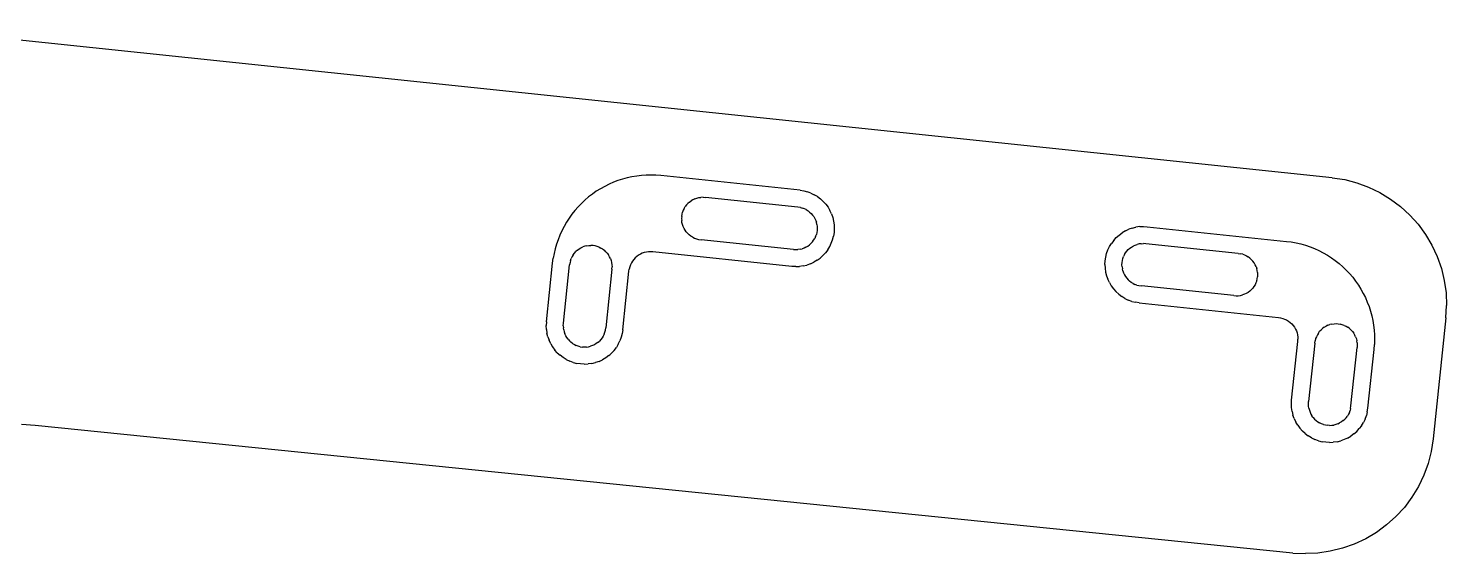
# Model space of a CAD drawing. Extents: x -45 to 62, y -48 to 31.
# Drawn here: x 45.76 to 62.41, y -1.3 to 4.88 of the extents above; entities that cross this region are included whole.
import ezdxf

# ---------------------------------------------------------------- set-up
doc = ezdxf.new("R2010")
doc.units = 0

msp = doc.modelspace()

# ---------------------------------------------------------------- linework, layer by layer
for p, q in [((61.07, 3.123), (44.345, 4.879)), ((52.525, 3.021), (52.476, 2.994)), ((52.576, 3.046), (52.525, 3.021)), ((52.628, 3.069), (52.576, 3.046)), ((52.681, 3.089), (52.628, 3.069)), ((52.735, 3.107), (52.681, 3.089)), ((52.79, 3.121), (52.735, 3.107)), ((52.845, 3.133), (52.79, 3.121)), ((52.901, 3.143), (52.845, 3.133)), ((52.957, 3.149), (52.901, 3.143)), ((53.014, 3.153), (52.957, 3.149)), ((53.07, 3.154), (53.014, 3.153)), ((53.127, 3.152), (53.07, 3.154)), ((53.184, 3.148), (53.127, 3.152)), ((54.82, 2.976), (53.184, 3.148)), ((61.07, 3.123), (61.216, 3.101)), ((61.216, 3.101), (61.358, 3.064)), ((61.358, 3.064), (61.496, 3.013)), ((61.496, 3.013), (61.629, 2.95)), ((52.293, 2.86), (52.251, 2.821)), ((52.336, 2.897), (52.293, 2.86)), ((52.381, 2.931), (52.336, 2.897)), ((52.427, 2.964), (52.381, 2.931)), ((52.476, 2.994), (52.427, 2.964)), ((53.521, 2.837), (53.503, 2.821)), ((53.521, 2.837), (53.541, 2.852)), ((53.562, 2.864), (53.541, 2.852)), ((53.584, 2.875), (53.562, 2.864)), ((53.584, 2.875), (53.608, 2.883)), ((53.608, 2.883), (53.631, 2.889)), ((53.631, 2.889), (53.656, 2.892)), ((53.68, 2.893), (53.656, 2.892)), ((53.68, 2.893), (53.71, 2.891)), ((54.794, 2.777), (53.71, 2.891)), ((54.82, 2.976), (54.863, 2.969)), ((54.863, 2.969), (54.906, 2.958)), ((54.947, 2.943), (54.906, 2.958)), ((54.947, 2.943), (54.987, 2.924)), ((55.025, 2.901), (54.987, 2.924)), ((55.025, 2.901), (55.06, 2.874)), ((55.093, 2.844), (55.06, 2.874)), ((55.093, 2.844), (55.122, 2.812)), ((61.629, 2.95), (61.755, 2.873)), ((61.755, 2.873), (61.872, 2.785)), ((52.14, 2.693), (52.107, 2.647)), ((52.175, 2.738), (52.14, 2.693)), ((52.212, 2.78), (52.175, 2.738)), ((52.251, 2.821), (52.212, 2.78)), ((53.43, 2.669), (53.429, 2.645)), ((53.43, 2.669), (53.434, 2.694)), ((53.434, 2.694), (53.44, 2.717)), ((53.448, 2.74), (53.44, 2.717)), ((53.459, 2.762), (53.448, 2.74)), ((53.459, 2.762), (53.472, 2.783)), ((53.486, 2.803), (53.472, 2.783)), ((53.503, 2.821), (53.486, 2.803)), ((54.823, 2.773), (54.794, 2.777)), ((54.823, 2.773), (54.847, 2.767)), ((54.87, 2.758), (54.847, 2.767)), ((54.892, 2.748), (54.87, 2.758)), ((54.892, 2.748), (54.913, 2.735)), ((54.913, 2.735), (54.932, 2.72)), ((54.932, 2.72), (54.95, 2.704)), ((54.95, 2.704), (54.967, 2.685)), ((54.967, 2.685), (54.981, 2.666)), ((54.981, 2.666), (54.994, 2.645)), ((55.122, 2.812), (55.148, 2.776)), ((55.148, 2.776), (55.171, 2.738)), ((55.189, 2.698), (55.171, 2.738)), ((55.189, 2.698), (55.204, 2.656)), ((61.872, 2.785), (61.981, 2.685)), ((61.981, 2.685), (62.079, 2.576)), ((52.022, 2.5), (51.999, 2.448)), ((52.048, 2.55), (52.022, 2.5)), ((52.076, 2.599), (52.048, 2.55)), ((52.107, 2.647), (52.076, 2.599)), ((53.429, 2.645), (53.43, 2.62)), ((53.433, 2.596), (53.43, 2.62)), ((53.439, 2.572), (53.433, 2.596)), ((53.447, 2.549), (53.439, 2.572)), ((53.457, 2.527), (53.447, 2.549)), ((53.47, 2.506), (53.457, 2.527)), ((53.484, 2.486), (53.47, 2.506)), ((54.994, 2.645), (55.004, 2.622)), ((55.004, 2.622), (55.012, 2.599)), ((55.018, 2.575), (55.012, 2.599)), ((55.021, 2.502), (55.017, 2.478)), ((55.018, 2.575), (55.021, 2.551)), ((55.021, 2.551), (55.022, 2.527)), ((55.022, 2.527), (55.021, 2.502)), ((55.204, 2.656), (55.214, 2.613)), ((55.214, 2.613), (55.221, 2.569)), ((55.222, 2.525), (55.22, 2.481)), ((55.221, 2.569), (55.222, 2.525)), ((58.641, 2.498), (58.681, 2.517)), ((58.722, 2.531), (58.681, 2.517)), ((58.722, 2.531), (58.765, 2.542)), ((58.809, 2.548), (58.765, 2.542)), ((58.809, 2.548), (58.853, 2.55)), ((58.853, 2.55), (58.897, 2.547)), ((58.897, 2.547), (60.533, 2.375)), ((62.079, 2.576), (62.166, 2.457)), ((51.96, 2.342), (51.944, 2.287)), ((51.978, 2.395), (51.96, 2.342)), ((51.999, 2.448), (51.978, 2.395)), ((53.501, 2.468), (53.484, 2.486)), ((53.519, 2.451), (53.501, 2.468)), ((53.538, 2.437), (53.519, 2.451)), ((53.559, 2.424), (53.538, 2.437)), ((53.559, 2.424), (53.581, 2.413)), ((53.581, 2.413), (53.604, 2.405)), ((53.604, 2.405), (53.628, 2.399)), ((53.628, 2.399), (53.657, 2.394)), ((54.741, 2.28), (53.657, 2.394)), ((54.91, 2.32), (54.93, 2.334)), ((54.93, 2.334), (54.948, 2.351)), ((54.948, 2.351), (54.965, 2.369)), ((54.965, 2.369), (54.979, 2.388)), ((54.979, 2.388), (54.992, 2.409)), ((55.003, 2.431), (54.992, 2.409)), ((55.003, 2.431), (55.011, 2.454)), ((55.017, 2.478), (55.011, 2.454)), ((55.168, 2.314), (55.187, 2.353)), ((55.187, 2.353), (55.202, 2.395)), ((55.202, 2.395), (55.213, 2.438)), ((55.22, 2.481), (55.213, 2.438)), ((58.455, 2.314), (58.478, 2.352)), ((58.504, 2.387), (58.478, 2.352)), ((58.504, 2.387), (58.534, 2.42)), ((58.534, 2.42), (58.567, 2.449)), ((58.567, 2.449), (58.602, 2.476)), ((58.641, 2.498), (58.602, 2.476)), ((58.756, 2.331), (58.779, 2.339)), ((58.803, 2.345), (58.779, 2.339)), ((58.827, 2.348), (58.803, 2.345)), ((58.827, 2.348), (58.852, 2.349)), ((58.881, 2.348), (58.852, 2.349)), ((59.965, 2.234), (58.881, 2.348)), ((60.533, 2.375), (60.589, 2.368)), ((60.589, 2.368), (60.645, 2.358)), ((60.645, 2.358), (60.7, 2.345)), ((60.7, 2.345), (60.755, 2.33)), ((62.166, 2.457), (62.241, 2.33)), ((51.914, 2.12), (51.921, 2.176)), ((51.932, 2.232), (51.921, 2.176)), ((51.944, 2.287), (51.932, 2.232)), ((52.124, 2.152), (52.132, 2.175)), ((52.143, 2.197), (52.132, 2.175)), ((52.155, 2.218), (52.143, 2.197)), ((52.155, 2.218), (52.17, 2.237)), ((52.17, 2.237), (52.187, 2.256)), ((52.205, 2.272), (52.187, 2.256)), ((52.205, 2.272), (52.225, 2.286)), ((52.225, 2.286), (52.246, 2.299)), ((52.246, 2.299), (52.268, 2.309)), ((52.291, 2.317), (52.268, 2.309)), ((52.315, 2.323), (52.291, 2.317)), ((52.315, 2.323), (52.339, 2.327)), ((52.339, 2.327), (52.364, 2.328)), ((52.388, 2.326), (52.364, 2.328)), ((52.413, 2.322), (52.388, 2.326)), ((52.436, 2.316), (52.413, 2.322)), ((52.459, 2.308), (52.436, 2.316)), ((52.459, 2.308), (52.481, 2.297)), ((52.502, 2.285), (52.481, 2.297)), ((52.502, 2.285), (52.522, 2.27)), ((52.54, 2.253), (52.522, 2.27)), ((52.54, 2.253), (52.556, 2.235)), ((52.556, 2.235), (52.571, 2.215)), ((52.583, 2.194), (52.571, 2.215)), ((52.594, 2.172), (52.583, 2.194)), ((52.594, 2.172), (52.602, 2.149)), ((52.884, 2.181), (52.867, 2.162)), ((52.902, 2.197), (52.884, 2.181)), ((52.923, 2.212), (52.902, 2.197)), ((52.944, 2.225), (52.923, 2.212)), ((52.967, 2.235), (52.944, 2.225)), ((52.99, 2.244), (52.967, 2.235)), ((53.015, 2.25), (52.99, 2.244)), ((53.039, 2.253), (53.015, 2.25)), ((53.064, 2.254), (53.039, 2.253)), ((53.089, 2.253), (53.064, 2.254)), ((54.725, 2.081), (53.089, 2.253)), ((54.741, 2.28), (54.771, 2.279)), ((54.771, 2.279), (54.795, 2.28)), ((54.82, 2.283), (54.795, 2.28)), ((54.82, 2.283), (54.843, 2.289)), ((54.867, 2.297), (54.843, 2.289)), ((54.889, 2.307), (54.867, 2.297)), ((54.889, 2.307), (54.91, 2.32)), ((55.02, 2.153), (55.056, 2.179)), ((55.056, 2.179), (55.089, 2.208)), ((55.089, 2.208), (55.118, 2.241)), ((55.145, 2.276), (55.118, 2.241)), ((55.145, 2.276), (55.168, 2.314)), ((58.403, 2.147), (58.409, 2.19)), ((58.409, 2.19), (58.42, 2.233)), ((58.42, 2.233), (58.435, 2.275)), ((58.435, 2.275), (58.455, 2.314)), ((58.605, 2.15), (58.612, 2.174)), ((58.612, 2.174), (58.62, 2.197)), ((58.631, 2.219), (58.62, 2.197)), ((58.631, 2.219), (58.643, 2.24)), ((58.643, 2.24), (58.658, 2.259)), ((58.658, 2.259), (58.675, 2.278)), ((58.675, 2.278), (58.693, 2.294)), ((58.693, 2.294), (58.713, 2.308)), ((58.713, 2.308), (58.734, 2.321)), ((58.734, 2.321), (58.756, 2.331)), ((59.965, 2.234), (59.994, 2.229)), ((60.018, 2.223), (59.994, 2.229)), ((60.018, 2.223), (60.041, 2.215)), ((60.041, 2.215), (60.063, 2.204)), ((60.063, 2.204), (60.084, 2.192)), ((60.104, 2.177), (60.084, 2.192)), ((60.122, 2.16), (60.104, 2.177)), ((60.755, 2.33), (60.809, 2.312)), ((60.809, 2.312), (60.861, 2.291)), ((60.861, 2.291), (60.913, 2.268)), ((60.913, 2.268), (60.963, 2.242)), ((60.963, 2.242), (61.013, 2.213)), ((61.013, 2.213), (61.06, 2.183)), ((61.06, 2.183), (61.106, 2.15)), ((62.241, 2.33), (62.303, 2.197)), ((62.303, 2.197), (62.352, 2.058)), ((51.842, 1.429), (51.914, 2.12)), ((52.041, 1.413), (52.113, 2.099)), ((52.118, 2.128), (52.113, 2.099)), ((52.124, 2.152), (52.118, 2.128)), ((52.61, 2.047), (52.538, 1.36)), ((52.602, 2.149), (52.607, 2.125)), ((52.607, 2.125), (52.611, 2.101)), ((52.61, 2.047), (52.612, 2.076)), ((52.611, 2.101), (52.612, 2.076)), ((52.737, 1.335), (52.809, 2.026)), ((52.809, 2.026), (52.813, 2.05)), ((52.819, 2.075), (52.813, 2.05)), ((52.828, 2.098), (52.819, 2.075)), ((52.839, 2.121), (52.828, 2.098)), ((52.852, 2.142), (52.839, 2.121)), ((52.867, 2.162), (52.852, 2.142)), ((54.77, 2.078), (54.725, 2.081)), ((54.77, 2.078), (54.814, 2.08)), ((54.857, 2.086), (54.814, 2.08)), ((54.857, 2.086), (54.9, 2.097)), ((54.942, 2.111), (54.9, 2.097)), ((54.942, 2.111), (54.982, 2.13)), ((55.02, 2.153), (54.982, 2.13)), ((58.4, 2.103), (58.403, 2.147)), ((58.4, 2.103), (58.402, 2.059)), ((58.402, 2.059), (58.408, 2.015)), ((58.408, 2.015), (58.419, 1.972)), ((58.6, 2.101), (58.602, 2.126)), ((58.601, 2.077), (58.6, 2.101)), ((58.601, 2.077), (58.605, 2.053)), ((58.602, 2.126), (58.605, 2.15)), ((58.611, 2.029), (58.605, 2.053)), ((58.611, 2.029), (58.619, 2.006)), ((58.619, 2.006), (58.629, 1.983)), ((60.122, 2.16), (60.138, 2.142)), ((60.153, 2.122), (60.138, 2.142)), ((60.165, 2.101), (60.153, 2.122)), ((60.175, 2.079), (60.165, 2.101)), ((60.175, 2.079), (60.184, 2.056)), ((60.189, 2.032), (60.184, 2.056)), ((60.193, 2.008), (60.189, 2.032)), ((60.193, 2.008), (60.194, 1.983)), ((61.106, 2.15), (61.151, 2.115)), ((61.151, 2.115), (61.194, 2.077)), ((61.194, 2.077), (61.234, 2.038)), ((61.234, 2.038), (61.273, 1.997)), ((62.352, 2.058), (62.386, 1.915)), ((58.419, 1.972), (58.433, 1.93)), ((58.452, 1.89), (58.433, 1.93)), ((58.452, 1.89), (58.474, 1.852)), ((58.474, 1.852), (58.5, 1.817)), ((58.629, 1.983), (58.641, 1.962)), ((58.641, 1.962), (58.656, 1.943)), ((58.656, 1.943), (58.672, 1.924)), ((58.672, 1.924), (58.69, 1.908)), ((58.71, 1.893), (58.69, 1.908)), ((58.731, 1.88), (58.71, 1.893)), ((58.731, 1.88), (58.753, 1.87)), ((58.776, 1.861), (58.753, 1.87)), ((58.776, 1.861), (58.8, 1.855)), ((58.8, 1.855), (58.829, 1.851)), ((59.913, 1.737), (58.829, 1.851)), ((60.151, 1.845), (60.136, 1.825)), ((60.164, 1.866), (60.151, 1.845)), ((60.174, 1.888), (60.164, 1.866)), ((60.183, 1.911), (60.174, 1.888)), ((60.183, 1.911), (60.189, 1.934)), ((60.189, 1.934), (60.192, 1.959)), ((60.194, 1.983), (60.192, 1.959)), ((61.273, 1.997), (61.31, 1.954)), ((61.31, 1.954), (61.345, 1.909)), ((61.345, 1.909), (61.377, 1.862)), ((61.377, 1.862), (61.407, 1.814)), ((62.386, 1.915), (62.407, 1.769)), ((58.5, 1.817), (58.53, 1.784)), ((58.562, 1.754), (58.53, 1.784)), ((58.562, 1.754), (58.598, 1.727)), ((58.635, 1.704), (58.598, 1.727)), ((58.635, 1.704), (58.675, 1.685)), ((58.717, 1.67), (58.675, 1.685)), ((58.717, 1.67), (58.759, 1.659)), ((59.913, 1.737), (59.942, 1.735)), ((59.942, 1.735), (59.967, 1.736)), ((59.967, 1.736), (59.991, 1.739)), ((59.991, 1.739), (60.015, 1.745)), ((60.038, 1.753), (60.015, 1.745)), ((60.06, 1.764), (60.038, 1.753)), ((60.081, 1.776), (60.06, 1.764)), ((60.101, 1.791), (60.081, 1.776)), ((60.119, 1.807), (60.101, 1.791)), ((60.136, 1.825), (60.119, 1.807)), ((61.407, 1.814), (61.434, 1.764)), ((61.434, 1.764), (61.46, 1.714)), ((61.46, 1.714), (61.482, 1.662)), ((62.407, 1.769), (62.413, 1.622)), ((58.803, 1.652), (58.759, 1.659)), ((58.803, 1.652), (60.439, 1.48)), ((61.482, 1.662), (61.502, 1.609)), ((61.502, 1.609), (61.52, 1.555)), ((61.52, 1.555), (61.535, 1.5)), ((61.535, 1.5), (61.547, 1.445)), ((62.405, 1.475), (62.413, 1.622)), ((51.842, 1.429), (51.839, 1.385)), ((51.841, 1.34), (51.839, 1.385)), ((51.841, 1.34), (51.847, 1.297)), ((52.039, 1.383), (52.041, 1.413)), ((52.039, 1.383), (52.04, 1.359)), ((52.044, 1.335), (52.04, 1.359)), ((52.044, 1.335), (52.05, 1.311)), ((52.534, 1.331), (52.538, 1.36)), ((52.737, 1.335), (52.73, 1.291)), ((60.439, 1.48), (60.464, 1.476)), ((60.464, 1.476), (60.488, 1.47)), ((60.488, 1.47), (60.511, 1.462)), ((60.511, 1.462), (60.534, 1.451)), ((60.534, 1.451), (60.555, 1.438)), ((60.555, 1.438), (60.575, 1.423)), ((60.575, 1.423), (60.594, 1.406)), ((60.594, 1.406), (60.61, 1.387)), ((60.61, 1.387), (60.625, 1.367)), ((60.625, 1.367), (60.638, 1.345)), ((60.638, 1.345), (60.649, 1.323)), ((60.922, 1.318), (60.939, 1.336)), ((60.957, 1.352), (60.939, 1.336)), ((60.977, 1.367), (60.957, 1.352)), ((60.977, 1.367), (60.998, 1.379)), ((61.02, 1.389), (60.998, 1.379)), ((61.02, 1.389), (61.043, 1.397)), ((61.067, 1.403), (61.043, 1.397)), ((61.067, 1.403), (61.091, 1.407)), ((61.091, 1.407), (61.116, 1.408)), ((61.116, 1.408), (61.14, 1.406)), ((61.14, 1.406), (61.164, 1.403)), ((61.188, 1.396), (61.164, 1.403)), ((61.211, 1.388), (61.188, 1.396)), ((61.211, 1.388), (61.233, 1.377)), ((61.233, 1.377), (61.254, 1.365)), ((61.274, 1.35), (61.254, 1.365)), ((61.292, 1.333), (61.274, 1.35)), ((61.308, 1.315), (61.292, 1.333)), ((61.547, 1.445), (61.556, 1.389)), ((61.556, 1.389), (61.562, 1.332)), ((62.405, 1.475), (62.256, 0.053)), ((51.858, 1.254), (51.847, 1.297)), ((51.858, 1.254), (51.872, 1.212)), ((51.891, 1.172), (51.872, 1.212)), ((51.891, 1.172), (51.913, 1.134)), ((52.05, 1.311), (52.058, 1.288)), ((52.068, 1.265), (52.058, 1.288)), ((52.08, 1.244), (52.068, 1.265)), ((52.095, 1.224), (52.08, 1.244)), ((52.095, 1.224), (52.111, 1.206)), ((52.111, 1.206), (52.129, 1.19)), ((52.149, 1.175), (52.129, 1.19)), ((52.149, 1.175), (52.17, 1.162)), ((52.426, 1.173), (52.405, 1.161)), ((52.446, 1.188), (52.426, 1.173)), ((52.45, 1.191), (52.446, 1.188)), ((52.45, 1.191), (52.464, 1.204)), ((52.481, 1.222), (52.464, 1.204)), ((52.496, 1.242), (52.481, 1.222)), ((52.509, 1.262), (52.496, 1.242)), ((52.519, 1.285), (52.509, 1.262)), ((52.519, 1.285), (52.528, 1.308)), ((52.528, 1.308), (52.534, 1.331)), ((52.685, 1.167), (52.662, 1.129)), ((52.685, 1.167), (52.704, 1.207)), ((52.719, 1.248), (52.704, 1.207)), ((52.73, 1.291), (52.719, 1.248)), ((60.593, 0.509), (60.666, 1.2)), ((60.649, 1.323), (60.657, 1.299)), ((60.657, 1.299), (60.663, 1.275)), ((60.663, 1.275), (60.666, 1.25)), ((60.666, 1.25), (60.667, 1.225)), ((60.666, 1.2), (60.667, 1.225)), ((60.865, 1.179), (60.793, 0.493)), ((60.865, 1.179), (60.869, 1.208)), ((60.875, 1.232), (60.869, 1.208)), ((60.884, 1.255), (60.875, 1.232)), ((60.895, 1.277), (60.884, 1.255)), ((60.907, 1.298), (60.895, 1.277)), ((60.907, 1.298), (60.922, 1.318)), ((61.308, 1.315), (61.323, 1.295)), ((61.335, 1.274), (61.323, 1.295)), ((61.345, 1.252), (61.335, 1.274)), ((61.345, 1.252), (61.353, 1.229)), ((61.353, 1.229), (61.359, 1.205)), ((61.363, 1.181), (61.359, 1.205)), ((61.363, 1.181), (61.364, 1.156)), ((61.562, 1.332), (61.566, 1.276)), ((61.566, 1.276), (61.567, 1.219)), ((61.567, 1.219), (61.566, 1.162)), ((51.913, 1.134), (51.939, 1.098)), ((51.969, 1.066), (51.939, 1.098)), ((51.969, 1.066), (52.001, 1.036)), ((52.037, 1.009), (52.001, 1.036)), ((52.074, 0.986), (52.037, 1.009)), ((52.17, 1.162), (52.192, 1.152)), ((52.215, 1.143), (52.192, 1.152)), ((52.239, 1.137), (52.215, 1.143)), ((52.239, 1.137), (52.263, 1.133)), ((52.287, 1.132), (52.263, 1.133)), ((52.312, 1.133), (52.287, 1.132)), ((52.312, 1.133), (52.336, 1.136)), ((52.336, 1.136), (52.36, 1.142)), ((52.383, 1.15), (52.36, 1.142)), ((52.405, 1.161), (52.383, 1.15)), ((52.537, 1.006), (52.499, 0.983)), ((52.572, 1.032), (52.537, 1.006)), ((52.572, 1.032), (52.584, 1.042)), ((52.584, 1.042), (52.605, 1.061)), ((52.635, 1.094), (52.605, 1.061)), ((52.635, 1.094), (52.662, 1.129)), ((61.29, 0.441), (61.362, 1.127)), ((61.364, 1.156), (61.362, 1.127)), ((61.488, 0.415), (61.561, 1.106)), ((61.561, 1.106), (61.566, 1.162)), ((52.074, 0.986), (52.114, 0.967)), ((52.156, 0.952), (52.114, 0.967)), ((52.156, 0.952), (52.198, 0.941)), ((52.242, 0.934), (52.198, 0.941)), ((52.286, 0.932), (52.242, 0.934)), ((52.286, 0.932), (52.33, 0.934)), ((52.374, 0.94), (52.33, 0.934)), ((52.374, 0.94), (52.417, 0.95)), ((52.459, 0.965), (52.417, 0.95)), ((52.459, 0.965), (52.499, 0.983)), ((60.591, 0.465), (60.593, 0.509)), ((60.593, 0.421), (60.591, 0.465)), ((60.599, 0.377), (60.593, 0.421)), ((60.599, 0.377), (60.609, 0.334)), ((60.624, 0.292), (60.609, 0.334)), ((60.791, 0.463), (60.793, 0.493)), ((60.792, 0.439), (60.791, 0.463)), ((60.796, 0.415), (60.792, 0.439)), ((60.796, 0.415), (60.801, 0.391)), ((60.801, 0.391), (60.809, 0.368)), ((60.809, 0.368), (60.82, 0.345)), ((60.82, 0.345), (60.832, 0.324)), ((61.26, 0.343), (61.248, 0.322)), ((61.271, 0.365), (61.26, 0.343)), ((61.271, 0.365), (61.279, 0.388)), ((61.285, 0.411), (61.279, 0.388)), ((61.285, 0.411), (61.29, 0.441)), ((61.482, 0.371), (61.471, 0.328)), ((61.482, 0.371), (61.488, 0.415)), ((45.838, 0.212), (45.675, 0.223)), ((60.607, -1.288), (45.838, 0.212)), ((60.624, 0.292), (60.643, 0.252)), ((60.665, 0.214), (60.643, 0.252)), ((60.665, 0.214), (60.682, 0.191)), ((60.682, 0.191), (60.691, 0.179)), ((60.721, 0.146), (60.691, 0.179)), ((60.843, 0.309), (60.832, 0.324)), ((60.843, 0.309), (60.847, 0.305)), ((60.847, 0.305), (60.863, 0.286)), ((60.863, 0.286), (60.881, 0.27)), ((60.881, 0.27), (60.901, 0.255)), ((60.901, 0.255), (60.922, 0.242)), ((60.944, 0.232), (60.922, 0.242)), ((60.967, 0.223), (60.944, 0.232)), ((60.967, 0.223), (60.99, 0.217)), ((60.99, 0.217), (61.015, 0.213)), ((61.039, 0.212), (61.015, 0.213)), ((61.039, 0.212), (61.064, 0.213)), ((61.064, 0.213), (61.088, 0.216)), ((61.112, 0.222), (61.088, 0.216)), ((61.135, 0.23), (61.112, 0.222)), ((61.135, 0.23), (61.157, 0.241)), ((61.178, 0.253), (61.157, 0.241)), ((61.198, 0.268), (61.178, 0.253)), ((61.198, 0.268), (61.216, 0.284)), ((61.216, 0.284), (61.233, 0.302)), ((61.233, 0.302), (61.248, 0.322)), ((61.357, 0.141), (61.387, 0.174)), ((61.413, 0.209), (61.387, 0.174)), ((61.413, 0.209), (61.436, 0.247)), ((61.455, 0.287), (61.436, 0.247)), ((61.455, 0.287), (61.471, 0.328)), ((60.753, 0.116), (60.721, 0.146)), ((60.753, 0.116), (60.788, 0.089)), ((60.826, 0.066), (60.788, 0.089)), ((60.826, 0.066), (60.866, 0.047)), ((60.907, 0.032), (60.866, 0.047)), ((60.907, 0.032), (60.95, 0.021)), ((60.994, 0.014), (60.95, 0.021)), ((61.038, 0.012), (60.994, 0.014)), ((61.038, 0.012), (61.082, 0.014)), ((61.126, 0.02), (61.082, 0.014)), ((61.126, 0.02), (61.169, 0.03)), ((61.21, 0.045), (61.169, 0.03)), ((61.25, 0.064), (61.21, 0.045)), ((61.25, 0.064), (61.288, 0.086)), ((61.324, 0.112), (61.288, 0.086)), ((61.324, 0.112), (61.357, 0.141)), ((62.256, 0.053), (62.233, -0.093)), ((62.233, -0.093), (62.197, -0.235)), ((62.197, -0.235), (62.146, -0.374)), ((62.146, -0.374), (62.082, -0.507)), ((62.006, -0.633), (61.917, -0.751)), ((62.082, -0.507), (62.006, -0.633)), ((61.917, -0.751), (61.818, -0.859)), ((61.708, -0.958), (61.589, -1.045)), ((61.818, -0.859), (61.708, -0.958)), ((61.463, -1.12), (61.329, -1.183)), ((61.589, -1.045), (61.463, -1.12)), ((60.607, -1.288), (60.754, -1.295)), ((60.901, -1.288), (60.754, -1.295)), ((61.047, -1.267), (60.901, -1.288)), ((61.19, -1.232), (61.047, -1.267)), ((61.329, -1.183), (61.19, -1.232))]:
    msp.add_line(p, q)

doc.saveas('drawing.dxf')
